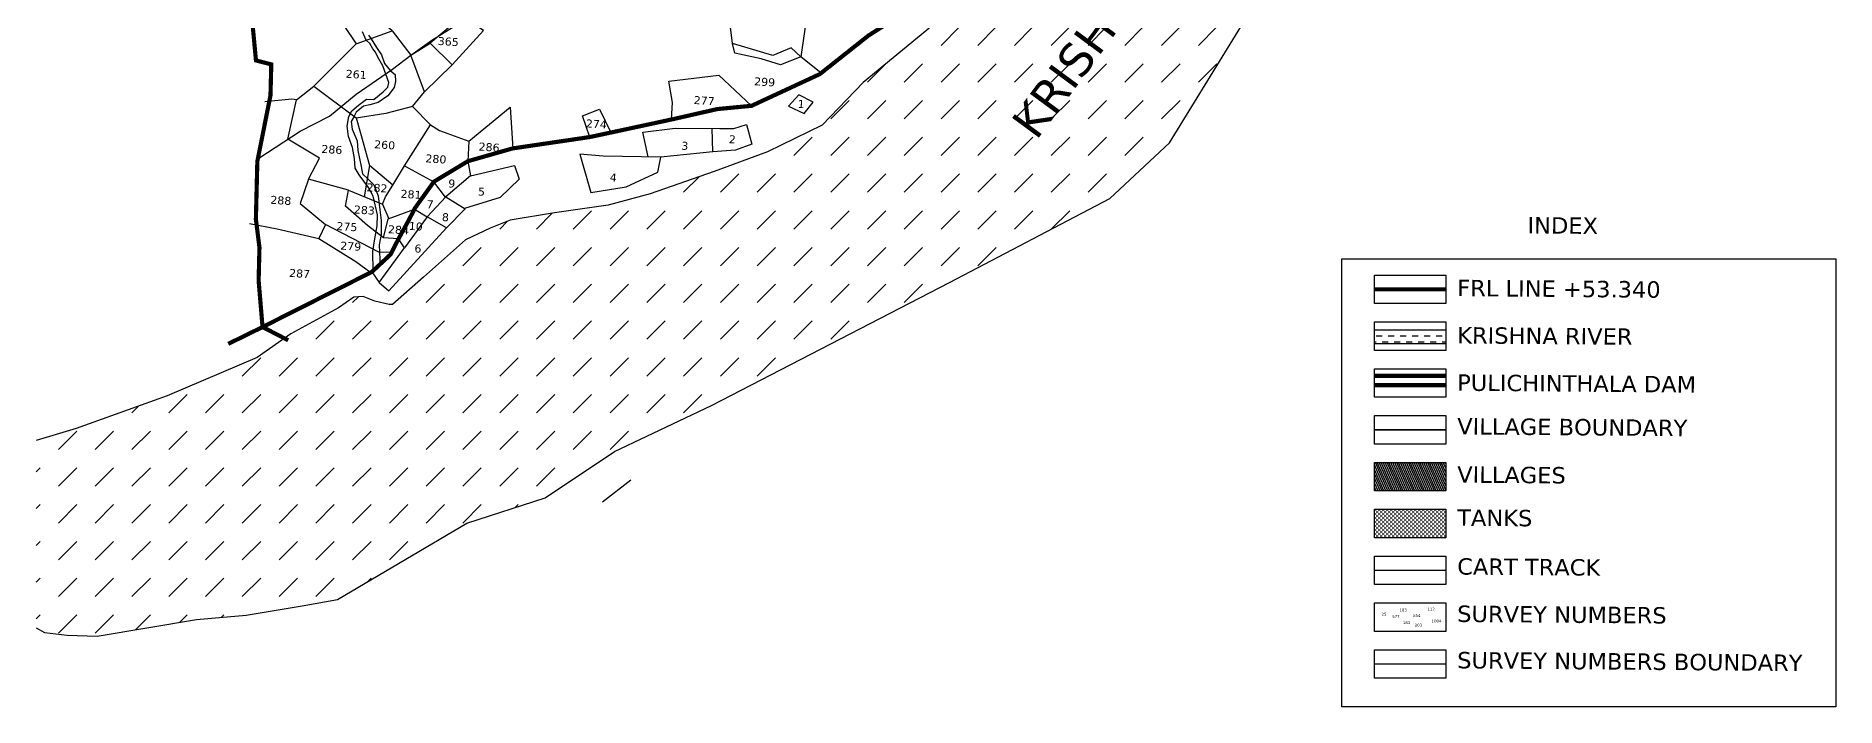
# Model space of a CAD drawing. Header units: inches. Extents: x 387175 to 391502, y 1838919 to 1843735.
# Drawn here: x 387175 to 391502, y 1838919 to 1840533 of the extents above; entities that cross this region are included whole.
import ezdxf

# ---------------------------------------------------------------- set-up
doc = ezdxf.new("R2010")
doc.units = ezdxf.units.IN
doc.header["$MEASUREMENT"] = 0
for name, color, linetype in [('BND', 6, 'Continuous'), ('FRL', 3, 'Continuous'), ('NALA', 4, 'Continuous'), ('ROAD', 1, 'Continuous'), ('SY.AREA', 7, 'Continuous'), ('TEXT', 7, 'Continuous'), ('VILLAGE AREA', 1, 'Continuous')]:
    doc.layers.add(name, color=color, linetype=linetype)
doc.styles.get("Standard").update_dxf_attribs({"font": 'verdana.ttf'})
doc.linetypes.add('FENCELINE2', pattern='A,0.25,-0.1,[132,ltypeshp.shx,S=0.1,R=0,X=-0.1,Y=0],-0.1,1', length=1.45)

msp = doc.modelspace()

# ---------------------------------------------------------------- hatches: boundary and pattern name
h = msp.add_hatch()
h.set_pattern_fill('DASH', color=4, scale=500, angle=45)
h.paths.add_polyline_path([(390312.8, 1842037.2), (390155.3, 1841823.2), (390133.9, 1841745.9), (390094.4, 1841528.7), (390016, 1841369.3), (389854.1, 1841171.9), (389790.5, 1841124.2), (389737.5, 1841060.7), (389616.7, 1840935.9), (389554.5, 1840853.8), (389431.9, 1840667.9), (389330.5, 1840558.2), (389163.6, 1840421), (389065.2, 1840318.8), (388934, 1840254.6), (388805.5, 1840207.4), (388651.7, 1840153.5), (388550.7, 1840125.9), (388422.1, 1840107.6), (388315.5, 1840090.3), (388267, 1840070.6), (388208, 1840043.1), (388107, 1839952.7), (388032.3, 1839887.1), (388024.6, 1839887.1), (387989.9, 1839894.9), (387961.6, 1839906.4), (387939.7, 1839905.1), (387902.5, 1839879.4), (387787.8, 1839816.4), (387706.8, 1839759.9), (387490.6, 1839667.2), (387271.9, 1839588.7), (387175.6, 1839559.8), (387175.6, 1839109.1), (387196.2, 1839098.1), (387250.2, 1839091.6), (387322.6, 1839089.5), (387561.1, 1839129.6), (387680.3, 1839140), (387815.1, 1839162.4), (387899.8, 1839178), (388210.9, 1839361.6), (388399.6, 1839422.5), (388566, 1839533.4), (388799.1, 1839644.2), (389371, 1839940.5), (389756.6, 1840142), (389900.1, 1840276.4), (390324.9, 1840968), (390748.2, 1841448.1), (391056.6, 1841849.3), (391459.4, 1842404.7), (391501.7, 1842454.5), (391501.7, 1843354), (391377.7, 1843259.1), (391013.5, 1842919.1), (390889.6, 1842795.5), (390654.6, 1842545.6), (390479.3, 1842304.1)])
h.paths.add_polyline_path([(389585.2, 1840250.1), (390143, 1841005.7), (390043, 1841079.6), (389485.2, 1840324)], flags=24)
h = msp.add_hatch()
h.set_pattern_fill('DASH', color=4, scale=115.50482)
h.set_pattern_definition([(0, (319765.503, 1485211.862), (14.4381025, 14.4381025), [14.4381025, -14.4381025])])
h.paths.add_polyline_path([(390392.7, 1839825.9), (390392.7, 1839793), (390563.7, 1839793), (390563.7, 1839825.9)])
h = msp.add_hatch()
h.set_pattern_fill('DASH', color=4, scale=38.501607)
h.set_pattern_definition([(0, (319765.5034, 1485211.862), (4.81270083, 4.81270083), [4.81270083, -4.81270083])])
h.paths.add_polyline_path([(390392.7, 1839394.6), (390392.7, 1839326), (390563.7, 1839326), (390563.7, 1839394.6)])
at = {"layer": 'VILLAGE AREA', "linetype": 'ByBlock'}
h = msp.add_hatch(dxfattribs=at)
h.set_pattern_fill('ANSI31', color=256, scale=34.168973, angle=68.5464)
h.set_pattern_definition([(113.5464313, (265509.98, 1210402.75), (-3.91549369, -1.706279376), [])])
h.paths.add_polyline_path([(390563.7, 1839438.7), (390563.7, 1839507.3), (390392.7, 1839507.3), (390392.7, 1839438.7)])

# ---------------------------------------------------------------- linework, layer by layer
at = {"const_width": 0.285}
msp.add_lwpolyline([(387175.6, 1838919.1), (391501.7, 1838919.1), (391501.7, 1843732.2), (387175.6, 1843732.2)], close=True, dxfattribs=at)
at = {"color": 4}
for points in [[(387175.6, 1839109.1), (387196.2, 1839098.1), (387250.2, 1839091.6), (387322.6, 1839089.5), (387561.1, 1839129.6), (387680.3, 1839140), (387815.1, 1839162.4), (387899.8, 1839178), (388210.9, 1839361.6), (388399.6, 1839422.5), (388566, 1839533.4), (388799.1, 1839644.2), (389371, 1839940.5), (389756.6, 1840142), (389900.1, 1840276.4), (390324.9, 1840968), (390748.2, 1841448.1), (391056.6, 1841849.3), (391459.4, 1842404.7), (391501.7, 1842454.5)], [(389330.5, 1840558.2), (389163.6, 1840421), (389065.2, 1840318.8), (388934, 1840254.6), (388805.5, 1840207.4), (388651.7, 1840153.5), (388550.7, 1840125.9), (388422.1, 1840107.6), (388315.5, 1840090.3), (388267, 1840070.6), (388208, 1840043.1), (388107, 1839952.7), (388032.3, 1839887.1), (388024.6, 1839887.1), (387989.9, 1839894.9), (387961.6, 1839906.4), (387939.7, 1839905.1), (387902.5, 1839879.4), (387787.8, 1839816.4), (387706.8, 1839759.9), (387490.6, 1839667.2), (387271.9, 1839588.7), (387175.6, 1839559.8)]]:
    msp.add_lwpolyline(points, dxfattribs=at)
at = {"color": 0}
for points in [[(390314.3, 1839996.7), (391501.7, 1839996.7), (391501.7, 1838919.1), (390314.3, 1838919.1)], [(390392.7, 1839958), (390563.7, 1839958), (390563.7, 1839889.5), (390392.7, 1839889.5)], [(390392.7, 1839845.3), (390563.7, 1839845.3), (390563.7, 1839776.8), (390392.7, 1839776.8)], [(390392.7, 1839732.6), (390563.7, 1839732.6), (390563.7, 1839664.1), (390392.7, 1839664.1)], [(390392.7, 1839619.9), (390563.7, 1839619.9), (390563.7, 1839551.4), (390392.7, 1839551.4)], [(390392.7, 1839507.3), (390563.7, 1839507.3), (390563.7, 1839438.7), (390392.7, 1839438.7)], [(390392.7, 1839394.6), (390563.7, 1839394.6), (390563.7, 1839326), (390392.7, 1839326)], [(390392.7, 1839281.9), (390563.7, 1839281.9), (390563.7, 1839213.4), (390392.7, 1839213.4)], [(390392.7, 1839169.2), (390563.7, 1839169.2), (390563.7, 1839100.7), (390392.7, 1839100.7)], [(390392.7, 1839056.5), (390563.7, 1839056.5), (390563.7, 1838988), (390392.7, 1838988)]]:
    msp.add_lwpolyline(points, close=True, dxfattribs=at)
at = {"color": 4, "const_width": 3.85}
for points in [[(390563.7, 1839825.9), (390392.7, 1839825.9)], [(390563.7, 1839793), (390392.7, 1839793)]]:
    msp.add_lwpolyline(points, dxfattribs=at)
at = {"color": 0, "linetype": 'FENCELINE2', "ltscale": 80, "const_width": 10.3}
for points in [[(390563.7, 1839715.6), (390392.7, 1839715.6)], [(390563.7, 1839693.4), (390392.7, 1839693.4)]]:
    msp.add_lwpolyline(points, dxfattribs=at)
at = {"layer": 'BND', "lineweight": 30}
for points in [[(387781.6, 1839801.2, 10, 10, 0), (387720, 1839833, 10, 10, 0), (387710.6, 1839944.8, 10, 10, 0), (387712.6, 1840024.2, 10, 10, 0), (387704, 1840092.3, 10, 10, 0), (387707.5, 1840231.6, 10, 10, 0), (387739.1, 1840390.2, 10, 10, 0), (387740.2, 1840433.5, 10, 10, 0), (387741, 1840464.8, 10, 10, 0), (387704.2, 1840474.3, 10, 10, 0), (387679.5, 1840735.7, 10, 10, 0), (387660.3, 1840916.2, 10, 10, 0), (387638.4, 1841100.8, 10, 10, 0), (387640.3, 1841176.2, 10, 10, 0), (387606.4, 1841338.3, 10, 10, 0), (387520.6, 1841707.1, 10, 10, 0), (387548.8, 1841875.9, 10, 10, 0), (387492.7, 1841947.5, 10, 10, 0), (387517, 1842311.7, 10, 10, 0), (387529.3, 1842532.2, 10, 10, 0), (387493.5, 1842732.8, 10, 10, 0), (387458.3, 1842918.7, 10, 10, 0), (387451.3, 1843093, 10, 10, 0), (387451.3, 1843093, 0, 0, 0)], [(387637.6, 1839792.5, 10, 10, 0), (387720, 1839833, 0, 0, 0)]]:
    msp.add_lwpolyline(points, format="xyseb", dxfattribs=at)
for points, const_width in [([(387720, 1839833), (387982.9, 1839965.7), (388027.7, 1840007.6), (388047, 1840045.5), (388070.8, 1840088.8), (388086.3, 1840119), (388131.8, 1840182.6), (388213.5, 1840231.9), (388321.3, 1840262.7), (388507, 1840290.1), (388554.6, 1840300.3), (388704.5, 1840332.6), (388813, 1840357.3), (388895.5, 1840365.2), (389059.4, 1840441.4), (389176.4, 1840534.2), (389270, 1840593.9)], 10), ([(390563.7, 1839585.7), (390392.7, 1839585.7)], 3.42)]:
    msp.add_lwpolyline(points, dxfattribs=dict(at, const_width=const_width))
at = {"layer": 'BND', "linetype": 'ByBlock'}
msp.add_lwpolyline([(388536.8, 1839412.6), (388605.5, 1839465.2)], dxfattribs=at)
at = {"layer": 'FRL', "color": 84, "const_width": 10.3}
msp.add_lwpolyline([(390563.7, 1839923.7), (390392.7, 1839923.7)], dxfattribs=at)
at = {"layer": 'NALA'}
for points in [[(387985.7, 1839968.2), (387985.4, 1840014.7), (387989.8, 1840044.8), (387995.5, 1840076.7), (387996.6, 1840102.7), (387985.5, 1840147.9), (387974.7, 1840168.6), (387952.3, 1840199.3), (387942.9, 1840214.9), (387941.3, 1840238.1), (387936.4, 1840265.2), (387926.5, 1840291.4), (387923.3, 1840316), (387927.8, 1840339.4), (387934.8, 1840352.9), (387950.9, 1840366.5), (387969.5, 1840381.1), (387987.7, 1840380.5), (388009.6, 1840399.1), (388021.3, 1840409.9), (388023.9, 1840421.3), (388008.8, 1840461.7), (387997.4, 1840481.9), (387991.5, 1840494.5), (387985.3, 1840502.2), (387978.2, 1840514.8), (387969, 1840523.3), (387960.6, 1840543.3)], [(387974.7, 1840535.4), (387980.8, 1840525.9), (387994.1, 1840505.6), (388005.7, 1840487.8), (388013.5, 1840466.6), (388027.6, 1840449.3), (388038.6, 1840440.7), (388039.3, 1840423.6), (388036, 1840409.2), (388021.2, 1840388.9), (387997.7, 1840373.4), (387977.8, 1840367.4), (387963, 1840364.1), (387945.1, 1840350), (387938.7, 1840337.1), (387933.2, 1840327.1), (387935.7, 1840309.3), (387947.3, 1840281.2), (387949.4, 1840257.9), (387957.2, 1840219.2), (387960.3, 1840201.4), (387974.1, 1840188.9), (387987.2, 1840174.7), (387998.3, 1840148.4), (388002.2, 1840115.3), (388005.4, 1840089), (388005.1, 1840056.2), (388000.4, 1840030.9), (388001.8, 1839995.2), (388000.9, 1839982.6)]]:
    msp.add_lwpolyline(points, dxfattribs=at)
at = {"layer": 'ROAD'}
for points in [[(387711.2, 1840239), (387810.7, 1840303.9), (387881.3, 1840340.6), (387944.8, 1840393), (388032.2, 1840453.6), (388076.1, 1840486.9), (388126.6, 1840523.3), (388183.6, 1840558.1), (388207.6, 1840581.6), (388322, 1840588.6), (388496, 1840601.5), (388819.2, 1840623.7), (388836, 1840625.1)], [(390563.7, 1839247.6), (390392.7, 1839247.6)]]:
    msp.add_lwpolyline(points, dxfattribs=at)
at = {"layer": 'ROAD', "color": 0}
msp.add_lwpolyline([(390563.7, 1839022.2), (390392.7, 1839022.2)], dxfattribs=at)
at = {"layer": 'SY.AREA'}
for points in [[(389062.4, 1840443.7), (389013.7, 1840482.7), (388964.7, 1840463.9), (388918.6, 1840477.9), (388854.8, 1840491.6), (388849.7, 1840515.4), (388835.7, 1840627.2), (388805.6, 1840854), (388956.9, 1840747.2), (388987, 1840801), (389006.3, 1840790.5), (388978.8, 1840736.4), (388924.4, 1840676.2), (389029.1, 1840588.3), (389013.7, 1840482.7), (388990.4, 1840504.4), (388946.6, 1840486), (388849.7, 1840515.4)], [(387944.7, 1840514.3), (388031.6, 1840545.8), (387993.9, 1840578.5), (387935.2, 1840656.6)], [(387886, 1840602.4), (387944.7, 1840514.3), (387843.5, 1840412.6)], [(388175.4, 1840463.9), (388251, 1840546.5), (388200, 1840579.8), (388123.1, 1840515.5)], [(388031.6, 1840545.8), (388076.1, 1840486.9)], [(388080.2, 1840363.6), (388109.4, 1840398.6), (388076.1, 1840486.9), (388123.1, 1840515.5), (388175.4, 1840463.9), (388109.4, 1840398.6)], [(387801.7, 1840379.9), (387843.5, 1840412.6), (387944.9, 1840336.4), (387955.4, 1840299.7), (387977.1, 1840221.4), (387964.3, 1840146.5)], [(388703.2, 1840332.3), (388705.7, 1840373.2), (388696.9, 1840424.4), (388816.8, 1840439.1), (388895.5, 1840365.2)], [(387830.4, 1840189), (387856.8, 1840239.4), (387780.9, 1840284.6), (387801.7, 1840379.9), (387790.2, 1840381.3), (387725.6, 1840374.6)], [(388123.8, 1840319.8), (388080.2, 1840363.6), (388016.2, 1840346.3), (387945.1, 1840335.6)], [(388215.9, 1840280.3), (388315.3, 1840361.7), (388321.3, 1840262.7)], [(388507, 1840290.1), (388488.9, 1840341), (388529.6, 1840357.2), (388557.2, 1840300.9)], [(388060.9, 1840220.6), (388123.8, 1840319.8), (388145.5, 1840305.6), (388215.9, 1840280.3), (388213.5, 1840231.9)], [(388647.2, 1840242.4), (388634.1, 1840302.1), (388712.1, 1840311), (388819.4, 1840310.2), (388852.4, 1840310.5), (388883.5, 1840320.6), (388896.3, 1840272.9), (388856.9, 1840258.4), (388802.4, 1840254.6), (388800.4, 1840310.3)], [(388213.5, 1840231.9), (388219.7, 1840196.8), (388160.9, 1840146.3)], [(388483, 1840249.1), (388509.3, 1840156.6), (388593.8, 1840170), (388669.9, 1840205.9), (388677.1, 1840242), (388538.8, 1840243.7), (388483, 1840249.1)], [(388802.4, 1840254.6), (388677.1, 1840242)], [(387926.4, 1840162), (387830.4, 1840189), (387810.7, 1840130.4), (387871.5, 1840079.5)], [(388008, 1840128.6), (388015.2, 1840146), (388033.5, 1840174.1), (387977.1, 1840221.4)], [(388033.5, 1840174.1), (388060.9, 1840220.6), (388131.8, 1840182.6)], [(388159.9, 1840145.2), (388131.8, 1840182.6)], [(388219.7, 1840196.8), (388325.2, 1840221.7), (388336.5, 1840188.6), (388291.5, 1840144.5), (388205.5, 1840118.4)], [(388010.6, 1840047.9), (387972.2, 1840077.2), (387919, 1840123.4), (387926.4, 1840162), (388008, 1840128.6), (388023.2, 1840093.3)], [(388000.5, 1839940.4), (388023.2, 1839919.9), (388161.9, 1840071.4), (388115.9, 1840097.8), (388160.9, 1840146.3), (388206.7, 1840117.7), (388161.9, 1840071.4)], [(387982.9, 1839965.7), (388000.5, 1839940.4), (388061.5, 1840023.2), (388047, 1840045.5), (388010.6, 1840047.9), (388022.1, 1840092.9), (388084.9, 1840116.2), (388115.9, 1840097.8), (388061.5, 1840023.2)], [(387688.3, 1840082.4), (387755.4, 1840069.3), (387855.3, 1840046.3), (387943.9, 1839990.5), (387980.5, 1839964.5)], [(388030.1, 1840012.3), (387999.2, 1840013.2), (387871.5, 1840079.5), (387855.3, 1840046.3)]]:
    msp.add_lwpolyline(points, dxfattribs=at)
msp.add_lwpolyline([(389009.4, 1840391.6), (388984, 1840364.5), (389022, 1840346.8), (389043.6, 1840373.7)], close=True, dxfattribs=at)

# ---------------------------------------------------------------- texts
at = {"layer": 'TEXT', "color": 4}
msp.add_text('KRISHNA RIVER', height=80, rotation=53.5636, dxfattribs=at).set_placement((389579.7, 1840280))
at = {"layer": 'TEXT'}
for s, height, rotation, p in [('365', 19.24, 356.2839, (388140.7, 1840511.8)), ('261', 19.24, 356.2839, (387919.4, 1840432.8)), ('299', 19.24, 356.2839, (388901.1, 1840414.8)), ('277', 19.24, 356.2839, (388755.9, 1840369.7)), ('1', 19.2, 356.2839, (389005.7, 1840360.4)), ('274', 19.24, 356.2839, (388496.6, 1840313.5)), ('286', 19.24, 356.2839, (387860.9, 1840252.1)), ('260', 19.24, 356.2839, (387987.8, 1840263.3)), ('260', 19.24, 356.2839, (387987.8, 1840263.3)), ('286', 19.24, 356.2839, (388238.8, 1840257.8)), ('3', 19.2, 356.2839, (388726.1, 1840259.9)), ('2', 19.2, 356.2839, (388840.2, 1840275.5)), ('280', 19.24, 356.2839, (388111, 1840229.4)), ('9', 19.2, 356.2839, (388165.8, 1840169.2)), ('4', 19.2, 356.2839, (388554.1, 1840183.7)), ('288', 19.24, 356.2839, (387738.3, 1840129.7)), ('282', 19.24, 356.2839, (387969.5, 1840159.7)), ('281', 19.24, 356.2839, (388051.2, 1840144.2)), ('7', 19.2, 356.2839, (388113.9, 1840119.2)), ('5', 19.2, 356.2839, (388237.3, 1840149.6)), ('283', 19.24, 356.2839, (387939, 1840106.4)), ('8', 19.2, 356.2839, (388150.7, 1840088.2)), ('275', 19.24, 356.2839, (387897.1, 1840066.5)), ('284', 19.24, 356.2839, (388021, 1840058.9)), ('10', 19.24, 356.2839, (388071, 1840066.9)), ('279', 19.24, 356.2839, (387906.3, 1840019.5)), ('6', 19.2, 356.2839, (388084.6, 1840012.9)), ('287', 19.24, 356.2839, (387783.4, 1839953.8)), ('25', 6.69, 1.2022, (390409.7, 1839138.8)), ('183', 6.69, 1.2022, (390452.8, 1839148.8)), ('112', 6.69, 1.2022, (390520, 1839150.9)), ('577', 6.69, 1.2022, (390435.4, 1839133.2)), ('183', 6.69, 1.2022, (390461, 1839118.3)), ('854', 6.69, 1.2022, (390485.6, 1839135.5)), ('203', 6.69, 1.2022, (390489.5, 1839112.4)), ('1004', 6.69, 1.2022, (390530.1, 1839122.2))]:
    msp.add_text(s, height=height, rotation=rotation, dxfattribs=at).set_placement(p)
at = {"layer": 'TEXT', "color": 0}
for s, height, p in [('INDEX', 39.47, (390760.2, 1840058.2)), ('FRL LINE +53.340', 39.472, (390591.3, 1839907.4)), ('KRISHNA RIVER', 39.472, (390591.3, 1839793.6)), ('PULICHINTHALA DAM', 39.472, (390591.3, 1839679.8)), ('VILLAGE BOUNDARY', 39.472, (390591.3, 1839574.8)), ('VILLAGES', 39.47, (390591.3, 1839458.7)), ('TANKS', 39.47, (390591.3, 1839355)), ('CART TRACK', 39.47, (390591.3, 1839237.6)), ('SURVEY NUMBERS', 39.472, (390591.3, 1839123.7)), ('SURVEY NUMBERS BOUNDARY', 39.472, (390591.3, 1839012.1))]:
    msp.add_text(s, height=height, rotation=359.5381, dxfattribs=at).set_placement(p)

doc.saveas('drawing.dxf')
